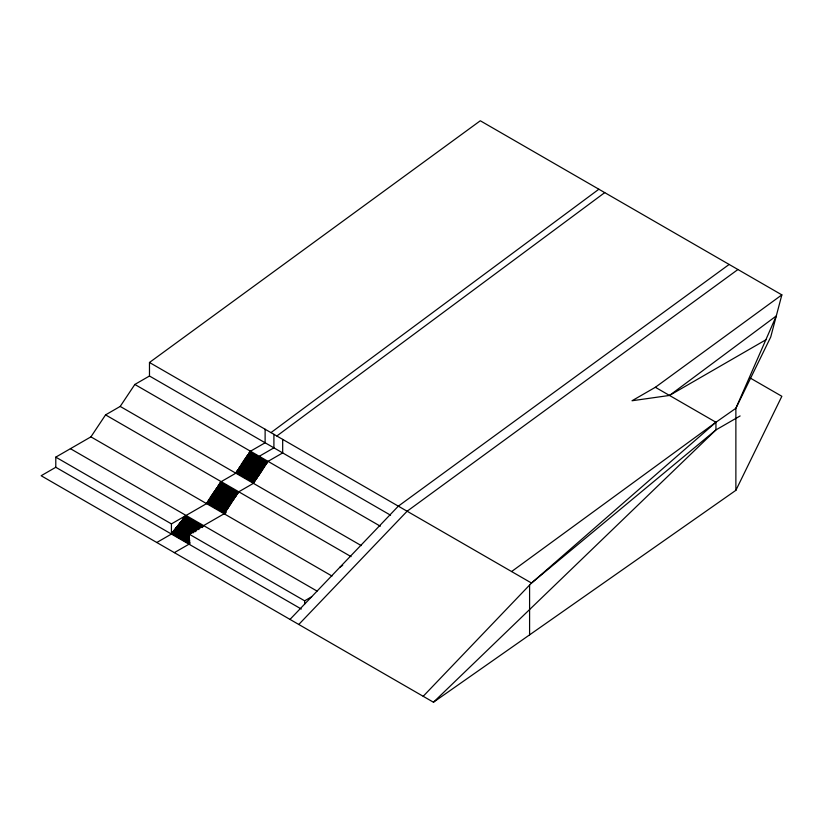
<?xml version="1.0" encoding="UTF-8"?>
<svg xmlns="http://www.w3.org/2000/svg" width="823" height="823" viewBox="0 0 823 823"><rect width="100%" height="100%" fill="white"/><g stroke="black" fill="none" stroke-linecap="round" stroke-linejoin="round"><path stroke-width="1.23" d="M390.544 515.188L149.477 376.008L149.477 362.48L480.303 120.775L781.85 294.871L770.729 337.008L735.875 408.29L735.875 490.323L433.454 702.225L41.15 475.735L55.789 467.279L301.3 609.03M735.875 490.323L781.85 396.285L750.01 377.911M55.789 467.279L55.789 457.135L90.921 436.859L105.56 414.885L120.199 406.428L134.838 384.454L149.477 376.008M156.792 542.501L171.421 534.055L171.431 523.901L206.563 503.625L221.202 481.65M220.286 482.175L237.857 492.319L237.857 493.162L220.286 483.019L220.286 482.175L235.841 473.194L250.48 451.22M238.763 491.784L224.134 513.758L224.134 512.914L206.563 502.771L206.563 503.625M237.857 492.319L253.402 483.338L268.041 461.364M173.879 531.648L175.402 529.621M176.924 527.594L185.298 516.474L171.431 534.034M202.108 527.615L203.631 525.599M290.005 619.4L398.322 506.155L729.147 264.45M298.78 624.472L407.107 511.227L737.933 269.512M423.187 696.299L531.514 583.044L715.948 422.261L735.875 408.29L776.284 315.939L669.51 395.441L632.013 400.76L655.365 387.283L781.85 294.871M433.454 702.225L715.948 429.915L740.124 415.954M270.973 432.631L598.866 189.228M276.826 436.005L604.73 192.613M511.597 571.553L715.948 422.261L655.365 387.283M249.564 451.745L267.125 461.888L267.125 462.732L249.564 452.599L249.564 451.745L265.119 442.774L265.119 429.246M248.639 453.134L266.199 463.277L266.199 464.121L248.639 453.977L249.564 452.599M247.733 454.491L265.304 464.635L265.304 465.479L247.733 455.335L248.639 453.977M246.828 455.87L264.389 466.013L264.389 466.857L246.828 456.714L247.733 455.335M245.912 457.238L263.473 467.382L263.473 468.225L245.912 458.082L246.828 456.714M244.997 458.617L262.558 468.75L262.558 469.604L244.997 459.46L245.912 458.082M244.081 459.985L261.652 470.128L261.652 470.972L244.081 460.829L244.997 459.46M243.166 461.353L260.737 471.497L260.737 472.34L243.166 462.207L244.081 460.829M242.26 462.732L259.821 472.875L259.821 473.719L242.26 463.575L243.166 462.207M241.345 464.1L258.906 474.243L258.906 475.087L241.345 464.944L242.26 463.575M240.429 465.479L257.99 475.612L257.99 476.466L240.429 466.322L241.345 464.944M239.514 466.847L257.085 476.99L257.085 477.834L239.514 467.69L240.429 466.322M238.598 468.215L256.169 478.358L256.169 479.202L238.598 469.069L239.514 467.69M259.266 456.292L273.905 447.846L273.905 434.318M237.693 469.594L255.253 479.737L255.253 480.581L237.693 470.437L238.598 469.069M236.777 470.962L254.338 481.105L254.338 481.949L236.777 471.805L237.693 470.437M235.841 473.194L236.777 471.805M219.36 483.554L236.921 493.697L236.921 494.541L219.36 484.397L220.286 483.019M218.455 484.922L236.026 495.065L236.026 495.909L218.455 485.765L219.36 484.397M217.55 486.29L235.111 496.434L235.111 497.277L217.55 487.134L218.455 485.765M216.634 487.669L234.195 497.802L234.195 498.656L216.634 488.512L217.55 487.134M215.719 489.037L233.29 499.18L233.29 500.024L215.719 489.88L216.634 488.512M214.803 490.405L232.374 500.549L232.374 501.392L214.803 491.259L215.719 489.88M213.898 491.784L231.458 501.927L231.458 502.771L213.898 492.627L214.803 491.259M212.982 493.152L230.543 503.295L230.543 504.139L212.982 493.995L213.898 492.627M267.125 461.888L282.68 452.907L282.68 439.389M212.067 494.53L229.627 504.674L229.627 505.517L212.067 495.374L212.982 493.995M266.199 463.277L267.125 462.732M211.151 495.899L228.722 506.042L228.722 506.886L211.151 496.742L212.067 495.374M265.304 464.635L266.199 464.121M210.235 497.277L227.806 507.41L227.806 508.264L210.235 498.121L211.151 496.742M264.389 466.013L265.304 465.479M209.33 498.645L226.891 508.789L226.891 509.632L209.33 499.489L210.235 498.121M263.473 467.382L264.389 466.857M208.414 500.014L225.975 510.157L225.975 511.001L208.414 500.868L209.33 499.489M262.558 468.75L263.473 468.225M207.499 501.392L225.06 511.536L225.06 512.379L207.499 502.236L208.414 500.868M261.652 470.128L262.558 469.604M206.563 502.771L207.499 502.236M260.737 471.497L261.652 470.972M259.821 472.875L260.737 472.34M200.678 527.296L184.218 517.79L184.218 517.153L185.144 516.618L202.715 526.761L202.715 526.123L185.144 515.99L185.144 516.618M258.906 474.243L259.821 473.719M199.783 528.448L183.313 518.943L184.218 517.79M257.99 475.612L258.906 475.087M198.868 529.611L182.408 520.105L183.313 518.943M196.862 530.146L181.492 521.268L182.408 520.105M257.085 476.99L257.99 476.466M195.946 531.298L180.576 522.43L181.492 521.268M256.169 478.358L257.085 477.834M193.94 531.833L179.661 523.593L180.576 522.43M255.253 479.737L256.169 479.202M193.024 532.995L178.745 524.755L179.661 523.593M191.008 533.52L177.84 525.918L178.745 524.755M254.338 481.105L255.253 480.581M189.187 535.845L176.009 528.232L177.84 525.918M235.841 472.351L253.402 482.494L254.338 481.949M189.372 537.635L175.093 529.395L176.009 528.232M189.557 539.435L174.188 530.557L175.093 529.395M236.921 493.697L237.857 493.162M189.743 541.225L173.272 531.72L174.188 530.557M236.026 495.065L236.921 494.541M172.357 532.882L171.421 533.427L188.992 543.561L189.918 543.026L172.357 532.882L173.272 531.72M235.111 496.434L236.026 495.909M234.195 497.802L235.111 497.277M233.29 499.18L234.195 498.656M232.374 500.549L233.29 500.024M231.458 501.927L232.374 501.392M230.543 503.295L231.458 502.771M229.627 504.674L230.543 504.139M228.722 506.042L229.627 505.517M227.806 507.41L228.722 506.886M226.891 508.789L227.806 508.264M225.975 510.157L226.891 509.632M225.06 511.536L225.975 511.001M224.134 512.914L225.06 512.379M226.222 512.554L189.002 534.045L188.992 544.198L174.363 552.634M202.715 526.761L201.779 527.296L184.218 517.153M342.687 565.329L339.776 567.366M176.924 527.08L304.644 600.811L311.67 596.757M669.51 395.441L766.275 339.57M189.002 544.188L189.918 543.808M149.477 362.48L531.514 583.044L715.948 429.915L715.948 422.261M134.838 384.454L380.349 526.206M120.199 406.428L361.266 545.608M105.56 414.885L351.071 556.626M90.921 436.859L331.988 576.038M70.428 448.689L317.05 591.079M183.313 518.305L199.783 527.821M182.408 519.467L198.868 528.983M181.492 520.63L196.862 529.508M180.576 521.792L195.946 530.67M179.661 522.955L195.03 531.833M178.745 524.117L193.024 532.358M177.84 525.28L191.008 532.882M176.924 526.442L190.103 534.045M55.789 457.135L171.431 523.901M176.009 527.605L189.187 535.207M175.093 528.767L189.372 537.008M174.188 529.93L189.557 538.798M173.272 531.092L189.743 540.598M172.357 532.255L189.918 542.388M529.59 585.05L529.59 634.862M304.644 600.811L304.644 604.103M253.402 482.494L253.402 483.338"/></g></svg>
